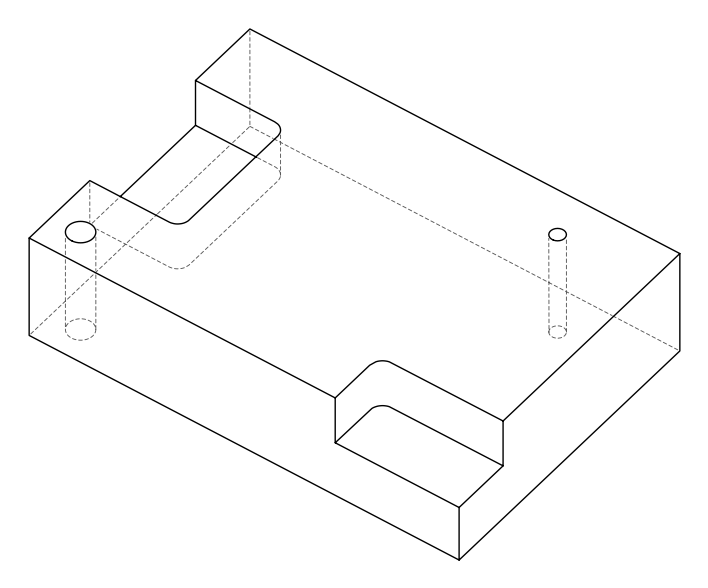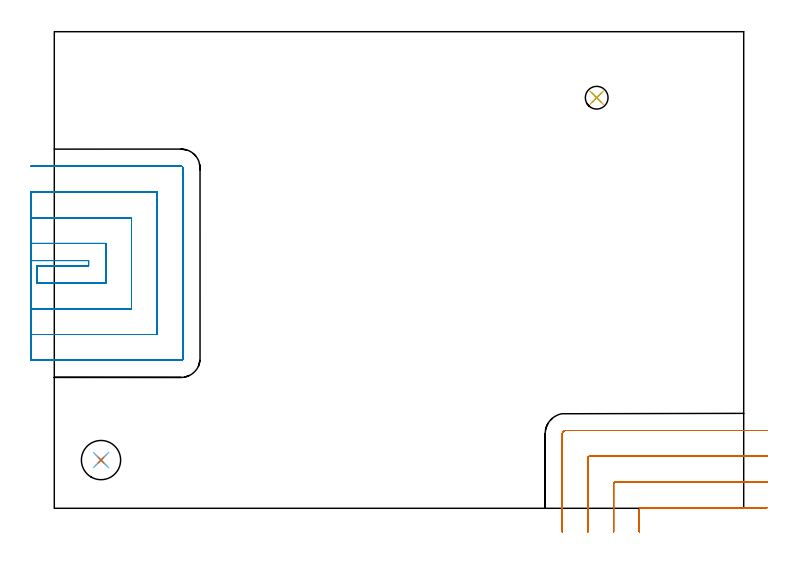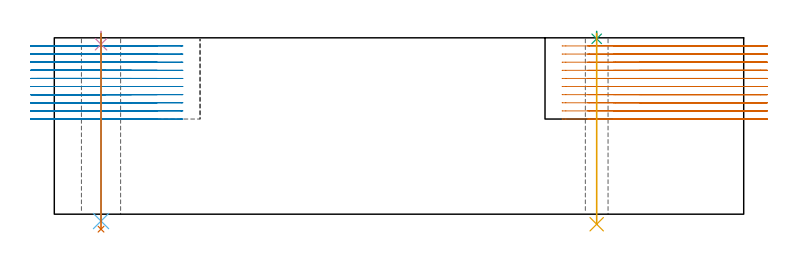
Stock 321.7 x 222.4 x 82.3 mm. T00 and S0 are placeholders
(PLAN: 7 operations, 4 tool changes, 31.8 min)
(1 MILL_CORNER_NOTCH_RECTANGULAR | CORNER_NOTCH_RECTANGULAR | NXT0201_012 | Follow Part, ap 4, ae 75% | 9.58 min | 154904 mm3)
(2 MILL_SLOT | SLOT_PARTIAL_RECTANGULAR | NXT0201_012 | Follow Part, ap 4, ae 75% | 21.06 min | 273227 mm3)
(3 SPOT_DRILL | STEP1HOLE | NXT0321_9005460120000 | 0.03 min | 7 mm3)
(4 SPOT_DRILL_1 | STEP1HOLE_1 | NXT0321_9005460120000 | 0.05 min | 184 mm3)
(5 DRILL_THROUGH_HOLE_INTO_CENTER | STEP1HOLE | UGT0301_218 | 0.36 min | 7227 mm3)
(6 DRILL_THROUGH_HOLE_INTO_CENTER_1 | STEP1HOLE_1 | NXT0301_065 | 0.35 min | 5568 mm3)
(7 DRILL_TO_ENLARGE_THROUGH_HOLE | STEP1HOLE_1 | UGT0301_252 | 0.37 min | 15871 mm3)
(TOOL NXT0201_012 | ENDMILL 16mm [2P460-1600-NA 1630] | D16 FL38 Z6)
(TOOL NXT0321_9005460120000 | NC Spot Drill, 142deg, 12mm, Carbide, Uncoated | D12 PA142 FL30 Z2)
(TOOL UGT0301_218 | Twist Drill 10.6 mm | D10.6 PA118 FL86 Z2)
(TOOL NXT0301_065 | Carbide Drill 9.4mm [860.1-0940-075A1-MM 2214] | D9.4 PA140 FL98 Z2)
(TOOL UGT0301_252 | Twist Drill 18.3 mm | D18.3 PA118 FL135 Z2)
(OP 1 MILL_CORNER_NOTCH_RECTANGULAR)
G17 G21 G94 G90
T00 M6
G54
G17 G0 G90 X332.7 Y0.3 S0 M3
G43 Z92.3 H1
Z78.51
G94 G1 X329.7 F250.
X273.796 F500.
G3 X273. Y-0.496 R0.8
G1 Y-8.
Y-11. F250.
G0 Z92.3
X332.7 Y12.3
Z78.51
G1 X329.7
X261.796 F500.
G3 X261. Y11.504 R0.8
G1 Y-8.
Y-11. F250.
G0 Z92.3
X332.7 Y24.3
Z78.51
G1 X329.7
X249.796 F500.
G3 X249. Y23.504 R0.8
G1 Y-8.
Y-11. F250.
G0 Z92.3
X332.7 Y36.3
Z78.51
G1 X329.7
X238.7 F500.
G3 X237. Y34.6 R1.7
G1 Y-8.
Y-11. F250.
G0 Z92.3
X332.7 Y0.3
Z74.72
G1 X329.7
X273.796 F500.
G3 X273. Y-0.496 R0.8
G1 Y-8.
Y-11. F250.
G0 Z92.3
X332.7 Y12.3
Z74.72
G1 X329.7
X261.796 F500.
G3 X261. Y11.504 R0.8
G1 Y-8.
Y-11. F250.
G0 Z92.3
X332.7 Y24.3
Z74.72
G1 X329.7
X249.796 F500.
G3 X249. Y23.504 R0.8
G1 Y-8.
Y-11. F250.
G0 Z92.3
X332.7 Y36.3
Z74.72
G1 X329.7
X238.7 F500.
G3 X237. Y34.6 R1.7
G1 Y-8.
Y-11. F250.
G0 Z92.3
X332.7 Y0.3
Z70.93
G1 X329.7
X273.796 F500.
G3 X273. Y-0.496 R0.8
G1 Y-8.
Y-11. F250.
G0 Z92.3
X332.7 Y12.3
Z70.93
G1 X329.7
X261.796 F500.
G3 X261. Y11.504 R0.8
G1 Y-8.
Y-11. F250.
G0 Z92.3
X332.7 Y24.3
Z70.93
G1 X329.7
X249.796 F500.
G3 X249. Y23.504 R0.8
G1 Y-8.
Y-11. F250.
G0 Z92.3
X332.7 Y36.3
Z70.93
G1 X329.7
X238.7 F500.
G3 X237. Y34.6 R1.7
G1 Y-8.
Y-11. F250.
G0 Z92.3
X332.7 Y0.3
Z67.14
G1 X329.7
X273.796 F500.
G3 X273. Y-0.496 R0.8
G1 Y-8.
Y-11. F250.
G0 Z92.3
X332.7 Y12.3
Z67.14
G1 X329.7
X261.796 F500.
G3 X261. Y11.504 R0.8
G1 Y-8.
Y-11. F250.
G0 Z92.3
X332.7 Y24.3
Z67.14
G1 X329.7
X249.796 F500.
G3 X249. Y23.504 R0.8
G1 Y-8.
Y-11. F250.
G0 Z92.3
X332.7 Y36.3
Z67.14
G1 X329.7
X238.7 F500.
G3 X237. Y34.6 R1.7
G1 Y-8.
Y-11. F250.
G0 Z92.3
X332.7 Y0.3
Z63.35
G1 X329.7
X273.796 F500.
G3 X273. Y-0.496 R0.8
G1 Y-8.
Y-11. F250.
G0 Z92.3
X332.7 Y12.3
Z63.35
G1 X329.7
X261.796 F500.
G3 X261. Y11.504 R0.8
G1 Y-8.
Y-11. F250.
G0 Z92.3
X332.7 Y24.3
Z63.35
G1 X329.7
X249.796 F500.
G3 X249. Y23.504 R0.8
G1 Y-8.
Y-11. F250.
G0 Z92.3
X332.7 Y36.3
Z63.35
G1 X329.7
X238.7 F500.
G3 X237. Y34.6 R1.7
G1 Y-8.
Y-11. F250.
G0 Z92.3
X332.7 Y0.3
Z59.56
G1 X329.7
X273.796 F500.
G3 X273. Y-0.496 R0.8
G1 Y-8.
Y-11. F250.
G0 Z92.3
X332.7 Y12.3
Z59.56
G1 X329.7
X261.796 F500.
G3 X261. Y11.504 R0.8
G1 Y-8.
Y-11. F250.
G0 Z92.3
X332.7 Y24.3
Z59.56
G1 X329.7
X249.796 F500.
G3 X249. Y23.504 R0.8
G1 Y-8.
Y-11. F250.
G0 Z92.3
X332.7 Y36.3
Z59.56
G1 X329.7
X238.7 F500.
G3 X237. Y34.6 R1.7
G1 Y-8.
Y-11. F250.
G0 Z92.3
X332.7 Y0.3
Z55.77
G1 X329.7
X273.796 F500.
G3 X273. Y-0.496 R0.8
G1 Y-8.
Y-11. F250.
G0 Z92.3
X332.7 Y12.3
Z55.77
G1 X329.7
X261.796 F500.
G3 X261. Y11.504 R0.8
G1 Y-8.
Y-11. F250.
G0 Z92.3
X332.7 Y24.3
Z55.77
G1 X329.7
X249.796 F500.
G3 X249. Y23.504 R0.8
G1 Y-8.
Y-11. F250.
G0 Z92.3
X332.7 Y36.3
Z55.77
G1 X329.7
X238.7 F500.
G3 X237. Y34.6 R1.7
G1 Y-8.
Y-11. F250.
G0 Z92.3
X332.7 Y0.3
Z51.98
G1 X329.7
X273.796 F500.
G3 X273. Y-0.496 R0.8
G1 Y-8.
Y-11. F250.
G0 Z92.3
X332.7 Y12.3
Z51.98
G1 X329.7
X261.796 F500.
G3 X261. Y11.504 R0.8
G1 Y-8.
Y-11. F250.
G0 Z92.3
X332.7 Y24.3
Z51.98
G1 X329.7
X249.796 F500.
G3 X249. Y23.504 R0.8
G1 Y-8.
Y-11. F250.
G0 Z92.3
X332.7 Y36.3
Z51.98
G1 X329.7
X238.7 F500.
G3 X237. Y34.6 R1.7
G1 Y-8.
Y-11. F250.
G0 Z92.3
X332.7 Y0.3
Z48.19
G1 X329.7
X273.796 F500.
G3 X273. Y-0.496 R0.8
G1 Y-8.
Y-11. F250.
G0 Z92.3
X332.7 Y12.3
Z48.19
G1 X329.7
X261.796 F500.
G3 X261. Y11.504 R0.8
G1 Y-8.
Y-11. F250.
G0 Z92.3
X332.7 Y24.3
Z48.19
G1 X329.7
X249.796 F500.
G3 X249. Y23.504 R0.8
G1 Y-8.
Y-11. F250.
G0 Z92.3
X332.7 Y36.3
Z48.19
G1 X329.7
X238.7 F500.
G3 X237. Y34.6 R1.7
G1 Y-8.
Y-11. F250.
G0 Z92.3
X332.7 Y0.3
Z44.4
G1 X329.7
X273.796 F500.
G3 X273. Y-0.496 R0.8
G1 Y-8.
Y-11. F250.
G0 Z92.3
X332.7 Y12.3
Z44.4
G1 X329.7
X261.796 F500.
G3 X261. Y11.504 R0.8
G1 Y-8.
Y-11. F250.
G0 Z92.3
X332.7 Y24.3
Z44.4
G1 X329.7
X249.796 F500.
G3 X249. Y23.504 R0.8
G1 Y-8.
Y-11. F250.
G0 Z92.3
X332.7 Y36.3
Z44.4
G1 X329.7
X238.7 F500.
G3 X237. Y34.6 R1.7
G1 Y-8.
Y-11. F250.
G0 Z92.3
M5
M2
(OP 2 MILL_SLOT)
G17 G21 G94 G90
T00 M6
G54
G17 G0 G90 X-11. Y115.6 S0 M3
G43 Z92.3 H1
Z78.51
G94 G1 X-8. F250.
X16. F500.
Y113.1
X-8.
Y105.1
X24.
Y123.6
X-8.
X-11. F250.
Y93.1
X-8.
X36. F500.
Y135.6
X-8.
X-11. F250.
Y81.1
X-8.
X48. F500.
Y147.6
X-8.
X-11. F250.
Y69.1
X-8.
X59.2 F500.
G3 X60. Y69.9 R0.8
G1 Y158.8
G3 X59.2 Y159.6 R0.8
G1 X-8.
X-11. F250.
G0 Y115.6 Z74.72
G1 X-8.
X16. F500.
Y113.1
X-8.
Y105.1
X24.
Y123.6
X-8.
X-11. F250.
Y93.1
X-8.
X36. F500.
Y135.6
X-8.
X-11. F250.
Y81.1
X-8.
X48. F500.
Y147.6
X-8.
X-11. F250.
Y69.1
X-8.
X59.2 F500.
G3 X60. Y69.9 R0.8
G1 Y158.8
G3 X59.2 Y159.6 R0.8
G1 X-8.
X-11. F250.
G0 Y115.6 Z70.93
G1 X-8.
X16. F500.
Y113.1
X-8.
Y105.1
X24.
Y123.6
X-8.
X-11. F250.
Y93.1
X-8.
X36. F500.
Y135.6
X-8.
X-11. F250.
Y81.1
X-8.
X48. F500.
Y147.6
X-8.
X-11. F250.
Y69.1
X-8.
X59.2 F500.
G3 X60. Y69.9 R0.8
G1 Y158.8
G3 X59.2 Y159.6 R0.8
G1 X-8.
X-11. F250.
G0 Y115.6 Z67.14
G1 X-8.
X16. F500.
Y113.1
X-8.
Y105.1
X24.
Y123.6
X-8.
X-11. F250.
Y93.1
X-8.
X36. F500.
Y135.6
X-8.
X-11. F250.
Y81.1
X-8.
X48. F500.
Y147.6
X-8.
X-11. F250.
Y69.1
X-8.
X59.2 F500.
G3 X60. Y69.9 R0.8
G1 Y158.8
G3 X59.2 Y159.6 R0.8
G1 X-8.
X-11. F250.
G0 Y115.6 Z63.35
G1 X-8.
X16. F500.
Y113.1
X-8.
Y105.1
X24.
Y123.6
X-8.
X-11. F250.
Y93.1
X-8.
X36. F500.
Y135.6
X-8.
X-11. F250.
Y81.1
X-8.
X48. F500.
Y147.6
X-8.
X-11. F250.
Y69.1
X-8.
X59.2 F500.
G3 X60. Y69.9 R0.8
G1 Y158.8
G3 X59.2 Y159.6 R0.8
G1 X-8.
X-11. F250.
G0 Y115.6 Z59.56
G1 X-8.
X16. F500.
Y113.1
X-8.
Y105.1
X24.
Y123.6
X-8.
X-11. F250.
Y93.1
X-8.
X36. F500.
Y135.6
X-8.
X-11. F250.
Y81.1
X-8.
X48. F500.
Y147.6
X-8.
X-11. F250.
Y69.1
X-8.
X59.2 F500.
G3 X60. Y69.9 R0.8
G1 Y158.8
G3 X59.2 Y159.6 R0.8
G1 X-8.
X-11. F250.
G0 Y115.6 Z55.77
G1 X-8.
X16. F500.
Y113.1
X-8.
Y105.1
X24.
Y123.6
X-8.
X-11. F250.
Y93.1
X-8.
X36. F500.
Y135.6
X-8.
X-11. F250.
Y81.1
X-8.
X48. F500.
Y147.6
X-8.
X-11. F250.
Y69.1
X-8.
X59.2 F500.
G3 X60. Y69.9 R0.8
G1 Y158.8
G3 X59.2 Y159.6 R0.8
G1 X-8.
X-11. F250.
G0 Y115.6 Z51.98
G1 X-8.
X16. F500.
Y113.1
X-8.
Y105.1
X24.
Y123.6
X-8.
X-11. F250.
Y93.1
X-8.
X36. F500.
Y135.6
X-8.
X-11. F250.
Y81.1
X-8.
X48. F500.
Y147.6
X-8.
X-11. F250.
Y69.1
X-8.
X59.2 F500.
G3 X60. Y69.9 R0.8
G1 Y158.8
G3 X59.2 Y159.6 R0.8
G1 X-8.
X-11. F250.
G0 Y115.6 Z48.19
G1 X-8.
X16. F500.
Y113.1
X-8.
Y105.1
X24.
Y123.6
X-8.
X-11. F250.
Y93.1
X-8.
X36. F500.
Y135.6
X-8.
X-11. F250.
Y81.1
X-8.
X48. F500.
Y147.6
X-8.
X-11. F250.
Y69.1
X-8.
X59.2 F500.
G3 X60. Y69.9 R0.8
G1 Y158.8
G3 X59.2 Y159.6 R0.8
G1 X-8.
X-11. F250.
G0 Y115.6 Z44.4
G1 X-8.
X16. F500.
Y113.1
X-8.
Y105.1
X24.
Y123.6
X-8.
X-11. F250.
Y93.1
X-8.
X36. F500.
Y135.6
X-8.
X-11. F250.
Y81.1
X-8.
X48. F500.
Y147.6
X-8.
X-11. F250.
Y69.1
X-8.
X59.2 F500.
G3 X60. Y69.9 R0.8
G1 Y158.8
G3 X59.2 Y159.6 R0.8
G1 X-8.
X-11. F250.
G0 Z92.3
M5
M2
(OP 3 SPOT_DRILL)
G17 G21 G94 G90
T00 M6
G54
G17 G0 G90 X253.1 Y191.6 S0 M3
G43 Z92.3 H0
G94 G81 G98 Z81.844 F250. R85.3
G80
M5
M2
(OP 4 SPOT_DRILL_1)
G17 G21 G94 G90
T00 M6
G54
G17 G0 G90 X21.8 Y22.5 S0 M3
G43 Z92.3 H0
G94 G81 G98 Z79.3 F250. R85.3
G80
M5
M2
(OP 5 DRILL_THROUGH_HOLE_INTO_CENTER)
G17 G21 G94 G90
T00 M6
G54
G17 G0 G90 X253.1 Y191.6 S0 M3
G43 Z92.3 H0
G94 G73 G98 Z-4.685 F250. Q9.665 R84.3
G80
M5
M2
(OP 6 DRILL_THROUGH_HOLE_INTO_CENTER_1)
G17 G21 G94 G90
T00 M6
G54
G17 G0 G90 X21.8 Y22.5 S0 M3
G43 Z92.3 H1
G94 G73 G98 Z-3.211 F250. Q8.551 R84.3
G80
M5
M2
(OP 7 DRILL_TO_ENLARGE_THROUGH_HOLE)
G17 G21 G94 G90
T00 M6
G54
G17 G0 G90 X21.8 Y22.5 S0 M3
G43 Z92.3 H0
G94 G73 G98 Z-6.998 F250. Q17.86 R84.3
G80
M5
M2
